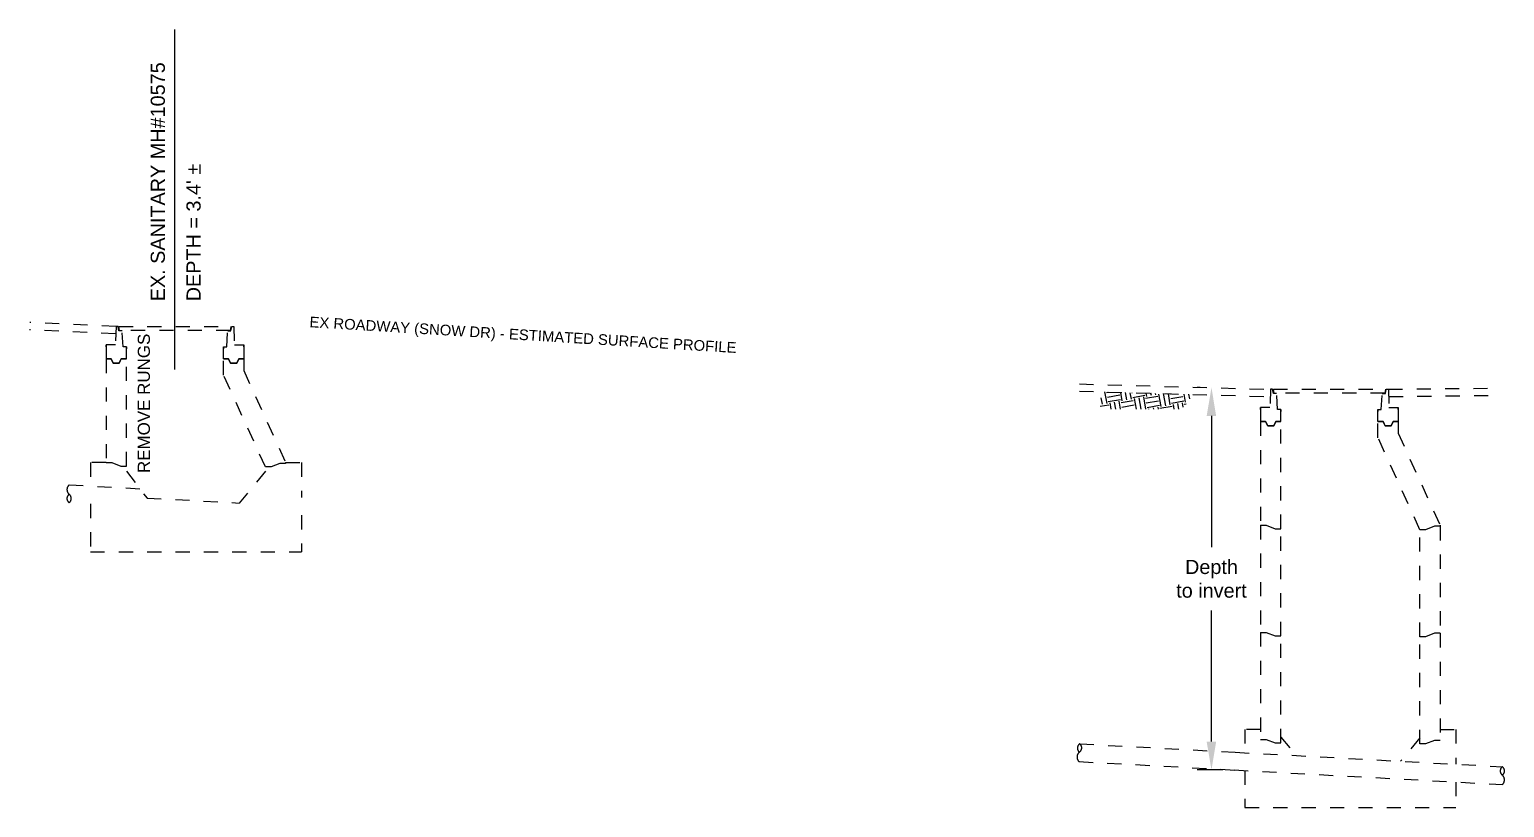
# Model space of a CAD drawing. Header units: inches. Extents: x 11.3 to 39.1, y 4.3 to 73.9.
# Drawn here: x 11.28 to 21.67, y 36.19 to 41.67 of the extents above; entities that cross this region are included whole.
import ezdxf

# ---------------------------------------------------------------- set-up
doc = ezdxf.new("R2010")
doc.units = ezdxf.units.IN
doc.header["$LTSCALE"] = 0.1
doc.header["$MEASUREMENT"] = 0
doc.linetypes.add('HIDDEN', pattern=[0.375, 0.25, -0.125])
doc.layers.add('DIM_ANNO', color=4, linetype='Continuous')
doc.layers.add('EXISTING_FEATURE', color=7, linetype='HIDDEN')
doc.styles.get("Standard").update_dxf_attribs({"font": 'arial.ttf', "height": 0.1})
doc.dimstyles.get("Standard").update_dxf_attribs({"dimtxt": 0.1, "dimasz": 0.2, "dimexe": 0.1, "dimexo": 0.08, "dimgap": 0.09, "dimtad": 0, "dimtih": 1, "dimtoh": 1, "dimdec": 4, "dimzin": 0, "dimdsep": 46, "dimtxsty": 'Standard', "dimcen": 0.5, "dimadec": 0, "dimazin": 0, "dimtfac": 1, "dimtdec": 4, "dimtofl": 0, "dimtmove": 0, "dimatfit": 3, "dimfxl": 1, "dimtolj": 1, "dimtzin": 0, "dimarcsym": 0})

# ---------------------------------------------------------------- blocks, each defined once
blk = doc.blocks.new('*D12')
at = {"layer": 'Defpoints', "color": 0, "transparency": 16777216}
for p in [(19.609, 39.146), (19.609, 36.451), (19.768, 36.451)]:
    blk.add_point(p, dxfattribs=at)
at = {"layer": 'DIM_ANNO', "color": 0, "lineweight": -2, "transparency": 16777216}
for p, q in [((19.529, 39.146), (19.509, 39.146)), ((19.609, 38.946), (19.609, 38.022)), ((19.609, 36.651), (19.609, 37.574)), ((19.688, 36.451), (19.509, 36.451))]:
    blk.add_line(p, q, dxfattribs=at)
at = {"layer": 'DIM_ANNO', "color": 0, "transparency": 16777216}
for points in [[(19.575, 38.946), (19.642, 38.946), (19.609, 39.146)], [(19.575, 36.651), (19.642, 36.651), (19.609, 36.451)]]:
    blk.add_solid(points, dxfattribs=at)
at = {"layer": 'DIM_ANNO', "color": 0, "transparency": 16777216, "insert": (19.609, 37.798), "char_height": 0.1, "attachment_point": 5}
blk.add_mtext('\\A1;Depth\\Pto invert', dxfattribs=at)

msp = doc.modelspace()

# ---------------------------------------------------------------- hatches: boundary and pattern name
at = {"layer": 'DIM_ANNO'}
h = msp.add_hatch(dxfattribs=at)
h.set_pattern_fill('EARTH', color=256, scale=0.35, angle=10)
h.paths.add_polyline_path([(19.48048, 39.09781), (18.83824, 39.11581), (18.82159, 38.99417), (19.39988, 38.99417)])

# ---------------------------------------------------------------- linework, layer by layer
msp.add_line((12.30224, 39.27441), (12.30224, 41.67017), dxfattribs=at)
at = {"layer": 'EXISTING_FEATURE'}
for p, q in [((11.8828, 39.52451), (11.27686, 39.55349)), ((11.88666, 39.57577), (11.27932, 39.60481)), ((18.67767, 39.17173), (20.02466, 39.13398)), ((18.67767, 39.12031), (20.02326, 39.0826)), ((20.85582, 39.13398), (21.63356, 39.14293)), ((20.85974, 39.08263), (21.64177, 39.09163)), ((11.81724, 38.6174), (11.70657, 38.6174)), ((11.70657, 38.6174), (11.70657, 38.45217)), ((13.0826, 38.6174), (13.19327, 38.6174)), ((13.19327, 38.6174), (13.19327, 38.37146)), ((11.95969, 38.55698), (12.1052, 38.36777)), ((12.94015, 38.55698), (12.75497, 38.3325)), ((12.94015, 38.55698), (12.75497, 38.3325)), ((11.55608, 38.46034), (12.05483, 38.43326)), ((12.1052, 38.36777), (12.75497, 38.3325)), ((11.70657, 38.32684), (11.70657, 37.98879)), ((13.19327, 38.24613), (13.19327, 37.98879)), ((11.70657, 37.98879), (13.19327, 37.98879)), ((19.84458, 36.7373), (19.84458, 36.57207)), ((19.95525, 36.7373), (19.84458, 36.7373)), ((21.2206, 36.7373), (21.33128, 36.7373)), ((21.33128, 36.7373), (21.33128, 36.49136)), ((18.68032, 36.63528), (19.775, 36.57585)), ((20.0977, 36.68327), (20.2056, 36.55247)), ((21.07816, 36.67688), (20.94253, 36.51247)), ((18.67456, 36.51016), (19.775, 36.45052)), ((19.775, 36.57585), (21.65942, 36.47355)), ((19.7682, 36.45089), (21.65942, 36.34822)), ((19.84458, 36.44674), (19.84458, 36.18641)), ((21.33128, 36.36603), (21.33128, 36.18641)), ((19.84458, 36.18641), (21.33128, 36.18641))]:
    msp.add_line(p, q, dxfattribs=at)
for points in [[(11.93027, 39.54723), (11.90722, 39.54723), (11.90187, 39.57577), (11.88666, 39.57577), (11.88315, 39.44754), (11.81724, 39.44754), (11.81724, 39.43333), (11.81724, 39.34785), (11.85288, 39.34785), (11.86709, 39.31946), (11.90984, 39.31946), (11.92403, 39.34785), (11.95969, 39.34785), (11.95969, 39.41915), (11.95969, 39.43333), (11.9375, 39.43333)], [(11.91229, 39.54961), (11.90738, 39.57577), (12.69709, 39.57577), (12.69218, 39.54961)], [(12.67421, 39.54723), (12.69725, 39.54723), (12.7026, 39.57577), (12.71781, 39.57577), (12.72132, 39.44754), (12.78723, 39.44754), (12.78723, 39.43333), (12.78723, 39.34785), (12.75159, 39.34785), (12.73738, 39.31946), (12.69463, 39.31946), (12.68044, 39.34785), (12.64478, 39.34785), (12.64478, 39.41915), (12.64478, 39.43333), (12.66697, 39.43333)], [(20.06827, 39.10544), (20.04523, 39.10544), (20.03987, 39.13398), (20.02466, 39.13398), (20.02116, 39.00575), (19.95525, 39.00575), (19.95525, 38.99153), (19.95525, 38.90606), (19.99088, 38.90606), (20.0051, 38.87766), (20.04785, 38.87766), (20.06203, 38.90606), (20.0977, 38.90606), (20.0977, 38.97735), (20.0977, 38.99153), (20.07551, 38.99153)], [(20.05029, 39.10781), (20.04539, 39.13398), (20.8351, 39.13398), (20.83019, 39.10781)], [(20.81221, 39.10544), (20.83525, 39.10544), (20.84061, 39.13398), (20.85582, 39.13398), (20.85932, 39.00575), (20.92523, 39.00575), (20.92523, 38.99153), (20.92523, 38.90606), (20.8896, 38.90606), (20.87539, 38.87766), (20.83263, 38.87766), (20.81845, 38.90606), (20.78279, 38.90606), (20.78279, 38.97735), (20.78279, 38.99153), (20.80498, 38.99153)]]:
    msp.add_lwpolyline(points, close=True, dxfattribs=at)
for points in [[(11.81724, 39.43333), (11.81724, 39.44754)], [(11.95969, 39.43333), (11.95969, 39.41915)], [(12.64478, 39.43333), (12.64478, 39.41915)], [(12.78723, 39.43333), (12.78723, 39.44754)], [(11.95969, 39.34785), (11.92403, 39.34785), (11.91694, 39.33364), (11.90984, 39.31946), (11.86709, 39.31946), (11.85288, 39.34785), (11.81724, 39.34785)], [(11.81724, 39.34785), (11.81724, 38.6174), (11.85724, 38.6174), (11.91969, 38.59288), (11.95969, 38.59288), (11.95969, 39.34785)], [(12.64478, 39.34785), (12.68044, 39.34785), (12.68754, 39.33364), (12.69463, 39.31946), (12.73738, 39.31946), (12.75159, 39.34785), (12.78723, 39.34785)], [(12.78723, 39.34785), (12.78723, 39.26581), (13.0826, 38.6174), (13.0826, 38.61101), (13.0426, 38.61101), (12.98015, 38.58649), (12.94015, 38.58649), (12.64478, 39.2349), (12.64478, 39.34785)], [(19.95525, 38.99153), (19.95525, 39.00575)], [(20.0977, 38.99153), (20.0977, 38.97735)], [(20.78279, 38.99153), (20.78279, 38.97735)], [(20.92523, 38.99153), (20.92523, 39.00575)], [(20.0977, 38.90606), (20.06203, 38.90606), (20.05494, 38.89184), (20.04785, 38.87766), (20.0051, 38.87766), (19.99088, 38.90606), (19.95525, 38.90606)], [(19.95525, 38.90606), (19.95525, 38.1756), (19.99525, 38.1756), (20.0577, 38.15108), (20.0977, 38.15108), (20.0977, 38.90606)], [(20.78279, 38.90606), (20.81845, 38.90606), (20.82554, 38.89184), (20.83263, 38.87766), (20.87539, 38.87766), (20.8896, 38.90606), (20.92523, 38.90606)], [(20.92523, 38.90606), (20.92523, 38.82402), (21.2206, 38.1756), (21.2206, 38.16921), (21.18061, 38.16921), (21.11815, 38.14469), (21.07816, 38.14469), (20.78279, 38.7931), (20.78279, 38.90606)], [(19.95525, 38.1756), (19.95525, 37.42063), (19.99525, 37.42063), (20.0577, 37.39611), (20.0977, 37.39611), (20.0977, 38.15108)], [(21.2206, 38.16921), (21.2206, 37.41424), (21.18061, 37.41424), (21.11815, 37.38972), (21.07816, 37.38972), (21.07816, 38.14469)], [(19.95525, 37.42063), (19.95525, 36.66566), (19.99525, 36.66566), (20.0577, 36.64114), (20.0977, 36.64114), (20.0977, 37.39611)], [(21.2206, 37.41424), (21.2206, 36.65926), (21.18061, 36.65926), (21.11815, 36.63474), (21.07816, 36.63474), (21.07816, 37.38972)]]:
    msp.add_lwpolyline(points, dxfattribs=at)
for points in [[(11.55608, 38.394, 0.51304756), (11.55608, 38.33501, 0.51304756)], [(18.67767, 36.57643, -0.51304756), (18.68044, 36.63536, -0.51304756)], [(21.65942, 36.41455, 0.51304756), (21.65942, 36.47355, 0.51304756)]]:
    msp.add_lwpolyline(points, format="xyb", close=True, dxfattribs=at)
for points in [[(11.55608, 38.46034, 0.45066754), (11.55608, 38.394)], [(18.67456, 36.51016, -0.45066754), (18.67767, 36.57643)], [(21.65942, 36.34822, 0.45066754), (21.65942, 36.41455)]]:
    msp.add_lwpolyline(points, format="xyb", dxfattribs=at)

# ---------------------------------------------------------------- texts
at = {"layer": 'DIM_ANNO'}
for s, height, rotation, p in [('EX. SANITARY MH#10575', 0.1, 90, (12.23123, 39.75437)), ("DEPTH = 3.4' ±", 0.1, 90, (12.48329, 39.75437)), ('EX ROADWAY (SNOW DR) - ESTIMATED SURFACE PROFILE ', 0.075, 356.539916, (13.24882, 39.57212)), ('REMOVE RUNGS', 0.0855, 90, (12.12571, 38.54398))]:
    msp.add_text(s, height=height, rotation=rotation, dxfattribs=at).set_placement(p)

# ---------------------------------------------------------------- dimensions: what is measured, and where the dimension line sits
dim = msp.add_linear_dim(base=(19.6086, 36.45089), p1=(19.6086, 39.14564), p2=(19.7682, 36.45089), angle=90, text='Depth\\Pto invert', dimstyle='Standard', dxfattribs=at)
dim.commit()
dim.dimension.update_dxf_attribs({"geometry": '*D12', "text_midpoint": (19.6086, 37.79826)})

doc.saveas('drawing.dxf')
